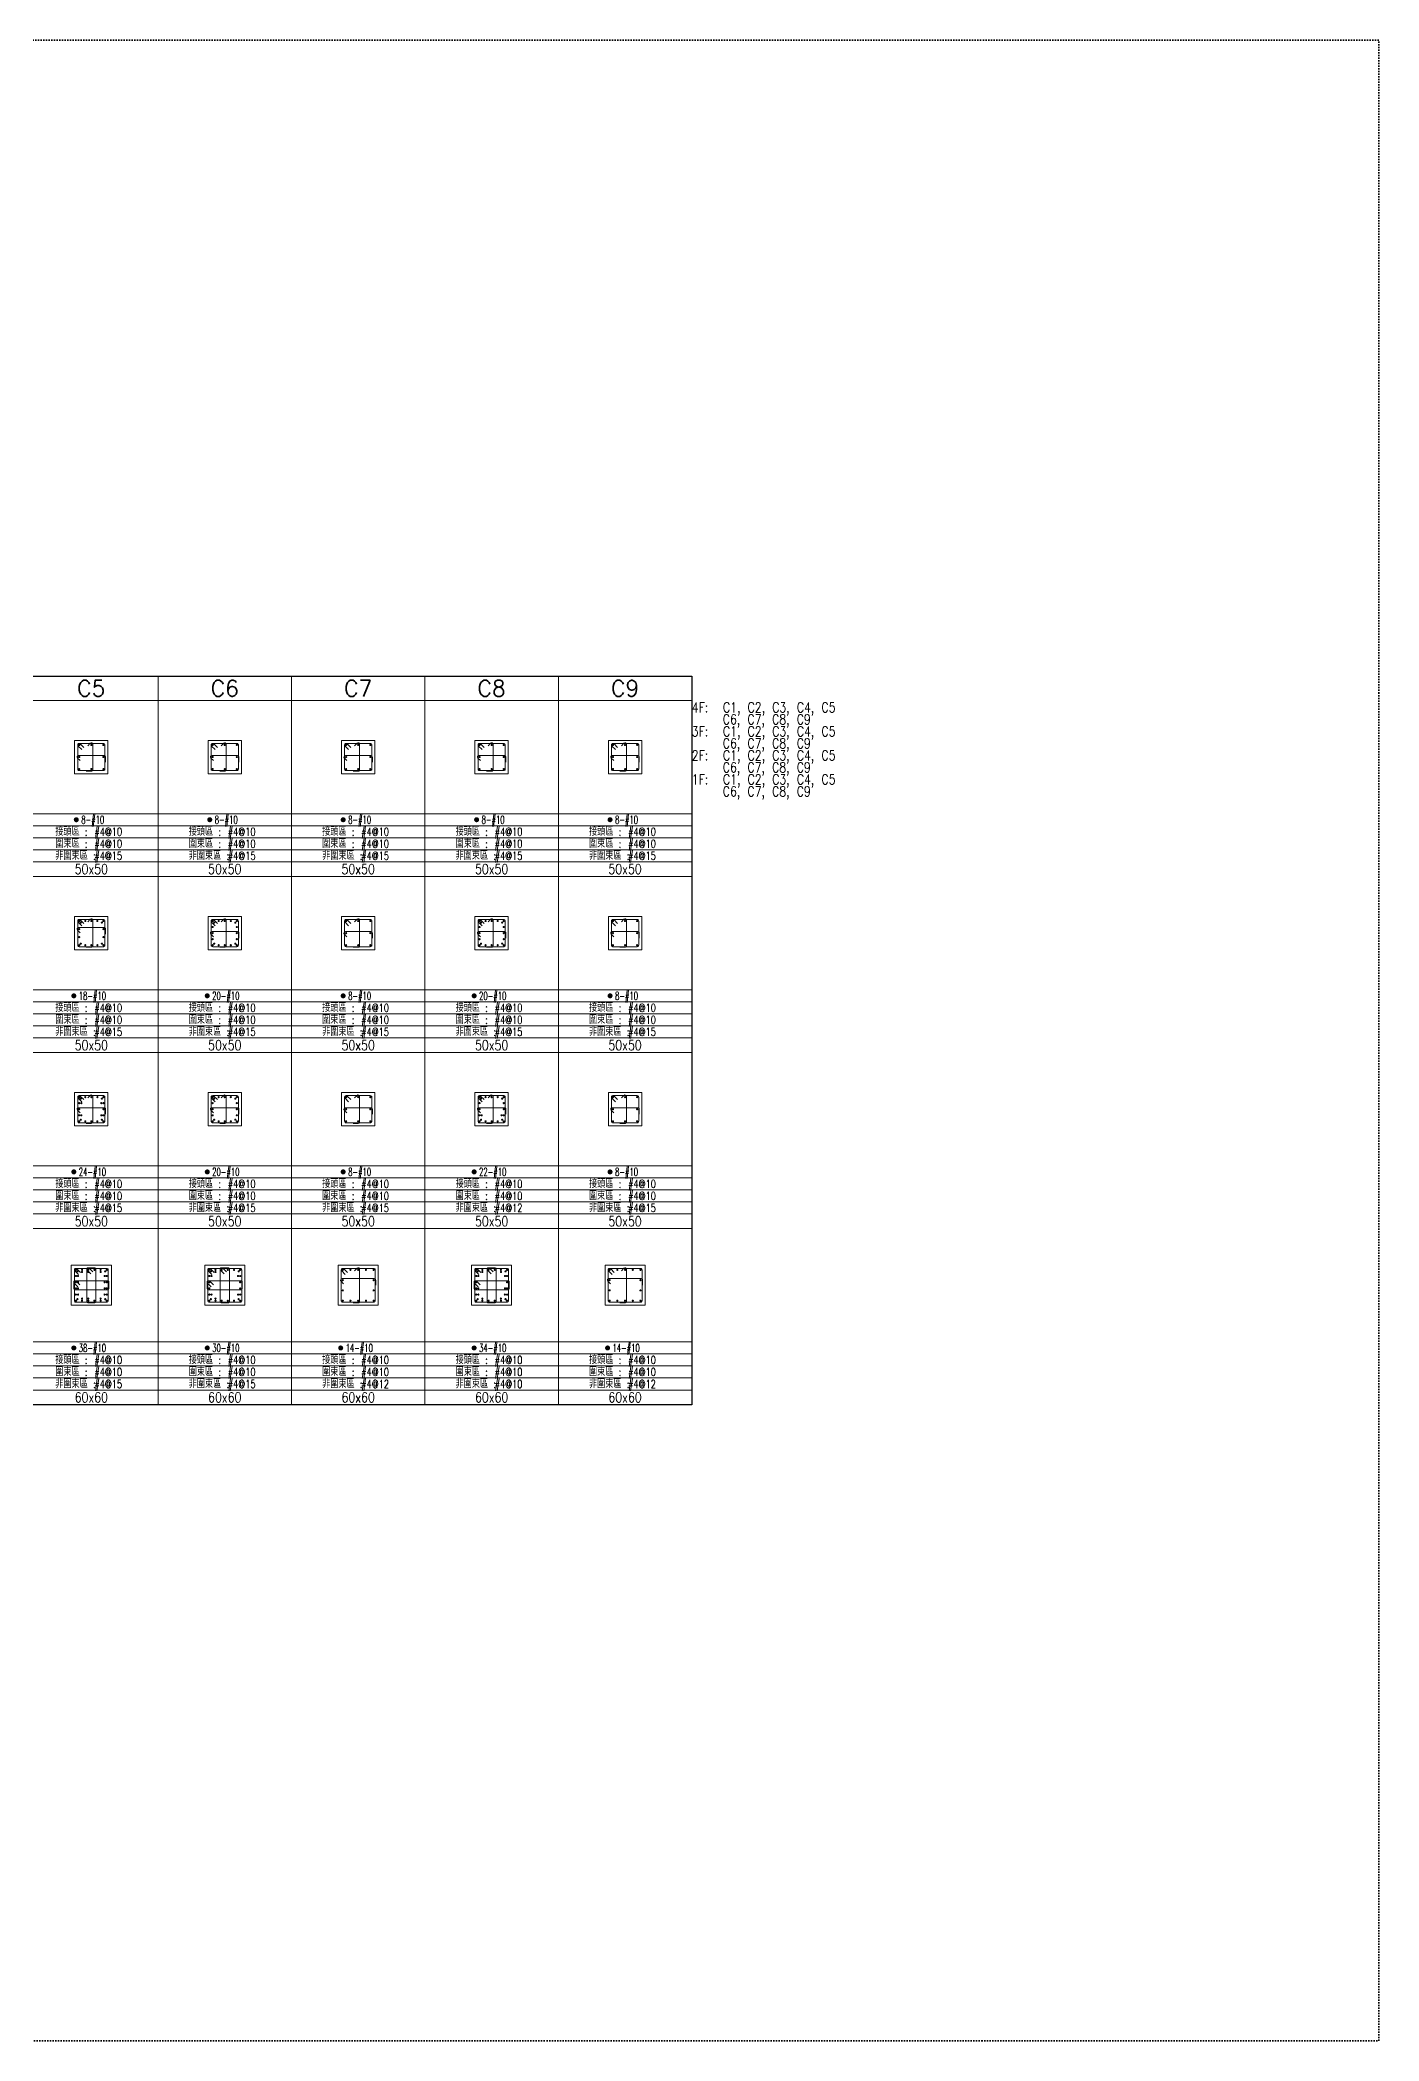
# Model space of a CAD drawing. Header units: millimetres. Extents: x 0 to 4000, y -3150 to -150.
# Drawn here: x 1993 to 4000, y -3150 to -150 of the extents above; entities that cross this region are included whole.
import ezdxf
from ezdxf.enums import TextEntityAlignment as Align

# ---------------------------------------------------------------- set-up
doc = ezdxf.new("R2010")
doc.units = ezdxf.units.MM
doc.linetypes.add('DOT', pattern=[4, 2, -2])
for name, color, linetype in [('column.section', 2, 'Continuous'), ('GirdBoundary', 132, 'Continuous'), ('GirdInner', 132, 'Continuous'), ('main.dot', 2, 'Continuous'), ('sheet.frame', 1, 'DOT'), ('摘要資訊', 30, 'Continuous'), ('文字-主筋根數', 132, 'Continuous'), ('文字-剪力筋', 132, 'Continuous'), ('文字-剪力筋-BC', 132, 'Continuous'), ('文字-剪力筋-圍束區', 132, 'Continuous'), ('文字-斷面尺寸', 132, 'Continuous'), ('文字-柱線名稱', 132, 'Continuous'), ('箍筋線', 2, 'Continuous')]:
    doc.layers.add(name, color=color, linetype=linetype)
doc.styles.add('txt', font='txt.shx', dxfattribs={"height": 0.2, "bigfont": 'chineset.shx'})

# ---------------------------------------------------------------- blocks, each defined once
blk = doc.blocks.new('Circle_Filled')
at = {"const_width": 0.5}
blk.add_lwpolyline([(-0.25, 0, 1), (0.25, 0, 1)], format="xyb", close=True, dxfattribs=at)

msp = doc.modelspace()

# ---------------------------------------------------------------- linework, layer by layer
at = {"layer": 'column.section', "lineweight": 5}
for points in [[(2045, -1250), (2095, -1250), (2095, -1200), (2045, -1200), (2045, -1250)], [(2245, -1250), (2295, -1250), (2295, -1200), (2245, -1200), (2245, -1250)], [(2445, -1250), (2495, -1250), (2495, -1200), (2445, -1200), (2445, -1250)], [(2645, -1250), (2695, -1250), (2695, -1200), (2645, -1200), (2645, -1250)], [(2845, -1250), (2895, -1250), (2895, -1200), (2845, -1200), (2845, -1250)], [(2045, -1514), (2095, -1514), (2095, -1464), (2045, -1464), (2045, -1514)], [(2245, -1514), (2295, -1514), (2295, -1464), (2245, -1464), (2245, -1514)], [(2445, -1514), (2495, -1514), (2495, -1464), (2445, -1464), (2445, -1514)], [(2645, -1514), (2695, -1514), (2695, -1464), (2645, -1464), (2645, -1514)], [(2845, -1514), (2895, -1514), (2895, -1464), (2845, -1464), (2845, -1514)], [(2045, -1778), (2095, -1778), (2095, -1728), (2045, -1728), (2045, -1778)], [(2245, -1778), (2295, -1778), (2295, -1728), (2245, -1728), (2245, -1778)], [(2445, -1778), (2495, -1778), (2495, -1728), (2445, -1728), (2445, -1778)], [(2645, -1778), (2695, -1778), (2695, -1728), (2645, -1728), (2645, -1778)], [(2845, -1778), (2895, -1778), (2895, -1728), (2845, -1728), (2845, -1778)], [(2040, -2047), (2100, -2047), (2100, -1987), (2040, -1987), (2040, -2047)], [(2240, -2047), (2300, -2047), (2300, -1987), (2240, -1987), (2240, -2047)], [(2440, -2047), (2500, -2047), (2500, -1987), (2440, -1987), (2440, -2047)], [(2640, -2047), (2700, -2047), (2700, -1987), (2640, -1987), (2640, -2047)], [(2840, -2047), (2900, -2047), (2900, -1987), (2840, -1987), (2840, -2047)]]:
    msp.add_lwpolyline(points, dxfattribs=at)
at = {"layer": 'GirdBoundary', "lineweight": 30}
msp.add_lwpolyline([(1030, -1104), (2970, -1104), (2970, -2196), (1030, -2196), (1030, -1104)], dxfattribs=at)
at = {"layer": 'GirdInner', "lineweight": 5}
for points in [[(2170, -1104), (2170, -2196)], [(2370, -1104), (2370, -2196)], [(2570, -1104), (2570, -2196)], [(2770, -1104), (2770, -2196)], [(1030, -1140), (2970, -1140)], [(1030, -1310), (2970, -1310)], [(1030, -1328), (2970, -1328)], [(1030, -1346), (2970, -1346)], [(1030, -1364), (2970, -1364)], [(1030, -1382), (2970, -1382)], [(1030, -1404), (2970, -1404)], [(1030, -1574), (2970, -1574)], [(1030, -1592), (2970, -1592)], [(1030, -1610), (2970, -1610)], [(1030, -1628), (2970, -1628)], [(1030, -1646), (2970, -1646)], [(1030, -1668), (2970, -1668)], [(1030, -1838), (2970, -1838)], [(1030, -1856), (2970, -1856)], [(1030, -1874), (2970, -1874)], [(1030, -1892), (2970, -1892)], [(1030, -1910), (2970, -1910)], [(1030, -1932), (2970, -1932)], [(1030, -2102), (2970, -2102)], [(1030, -2120), (2970, -2120)], [(1030, -2138), (2970, -2138)], [(1030, -2156), (2970, -2156)], [(1030, -2174), (2970, -2174)]]:
    msp.add_lwpolyline(points, dxfattribs=at)
at = {"layer": 'sheet.frame', "lineweight": 35}
msp.add_lwpolyline([(0, -3150), (4000, -3150), (4000, -150), (0, -150), (0, -3150)], dxfattribs=at)
at = {"layer": '箍筋線', "lineweight": 5}
for points in [[(2053.2, -1230.4), (2049.3, -1226.6, -0.668179), (2050.9, -1222.8), (2089.1, -1222.8, -0.414214), (2091.3, -1225), (2091.3, -1232.6)], [(2058.9, -1210.7), (2053.5, -1205.3, 0.668179), (2049.6, -1206.9), (2049.6, -1243.1, 0.414214), (2051.9, -1245.4), (2088.1, -1245.4, 0.414214), (2090.4, -1243.1), (2090.4, -1206.9, 0.414214), (2088.1, -1204.6), (2051.9, -1204.6, 0.668179), (2050.3, -1208.5), (2055.7, -1213.9)], [(2064.6, -1208.2), (2068.4, -1204.3, -0.668179), (2072.2, -1205.9), (2072.2, -1244.1, -0.414214), (2070, -1246.3), (2062.4, -1246.3)], [(2253.2, -1230.4), (2249.3, -1226.6, -0.668179), (2250.9, -1222.8), (2289.1, -1222.8, -0.414214), (2291.3, -1225), (2291.3, -1232.6)], [(2258.9, -1210.7), (2253.5, -1205.3, 0.668179), (2249.6, -1206.9), (2249.6, -1243.1, 0.414214), (2251.9, -1245.4), (2288.1, -1245.4, 0.414214), (2290.4, -1243.1), (2290.4, -1206.9, 0.414214), (2288.1, -1204.6), (2251.9, -1204.6, 0.668179), (2250.3, -1208.5), (2255.7, -1213.9)], [(2264.6, -1208.2), (2268.4, -1204.3, -0.668179), (2272.2, -1205.9), (2272.2, -1244.1, -0.414214), (2270, -1246.3), (2262.4, -1246.3)], [(2453.2, -1230.4), (2449.3, -1226.6, -0.668179), (2450.9, -1222.8), (2489.1, -1222.8, -0.414214), (2491.3, -1225), (2491.3, -1232.6)], [(2458.9, -1210.7), (2453.5, -1205.3, 0.668179), (2449.6, -1206.9), (2449.6, -1243.1, 0.414214), (2451.9, -1245.4), (2488.1, -1245.4, 0.414214), (2490.4, -1243.1), (2490.4, -1206.9, 0.414214), (2488.1, -1204.6), (2451.9, -1204.6, 0.668179), (2450.3, -1208.5), (2455.7, -1213.9)], [(2464.6, -1208.2), (2468.4, -1204.3, -0.668179), (2472.2, -1205.9), (2472.2, -1244.1, -0.414214), (2470, -1246.3), (2462.4, -1246.3)], [(2653.2, -1230.4), (2649.3, -1226.6, -0.668179), (2650.9, -1222.8), (2689.1, -1222.8, -0.414214), (2691.3, -1225), (2691.3, -1232.6)], [(2658.9, -1210.7), (2653.5, -1205.3, 0.668179), (2649.6, -1206.9), (2649.6, -1243.1, 0.414214), (2651.9, -1245.4), (2688.1, -1245.4, 0.414214), (2690.4, -1243.1), (2690.4, -1206.9, 0.414214), (2688.1, -1204.6), (2651.9, -1204.6, 0.668179), (2650.3, -1208.5), (2655.7, -1213.9)], [(2664.6, -1208.2), (2668.4, -1204.3, -0.668179), (2672.2, -1205.9), (2672.2, -1244.1, -0.414214), (2670, -1246.3), (2662.4, -1246.3)], [(2853.2, -1230.4), (2849.3, -1226.6, -0.668179), (2850.9, -1222.8), (2889.1, -1222.8, -0.414214), (2891.3, -1225), (2891.3, -1232.6)], [(2858.9, -1210.7), (2853.5, -1205.3, 0.668179), (2849.6, -1206.9), (2849.6, -1243.1, 0.414214), (2851.9, -1245.4), (2888.1, -1245.4, 0.414214), (2890.4, -1243.1), (2890.4, -1206.9, 0.414214), (2888.1, -1204.6), (2851.9, -1204.6, 0.668179), (2850.3, -1208.5), (2855.7, -1213.9)], [(2864.6, -1208.2), (2868.4, -1204.3, -0.668179), (2872.2, -1205.9), (2872.2, -1244.1, -0.414214), (2870, -1246.3), (2862.4, -1246.3)], [(2058.9, -1474.7), (2053.5, -1469.3, 0.668179), (2049.6, -1470.9), (2049.6, -1507.1, 0.414214), (2051.9, -1509.4), (2088.1, -1509.4, 0.414214), (2090.4, -1507.1), (2090.4, -1470.9, 0.414214), (2088.1, -1468.6), (2051.9, -1468.6, 0.668179), (2050.3, -1472.5), (2055.7, -1477.9)], [(2064.6, -1472.2), (2068.4, -1468.3, -0.668179), (2072.2, -1469.9), (2072.2, -1508.1, -0.414214), (2070, -1510.3), (2062.4, -1510.3)], [(2258.9, -1474.7), (2253.5, -1469.3, 0.668179), (2249.6, -1470.9), (2249.6, -1507.1, 0.414214), (2251.9, -1509.4), (2288.1, -1509.4, 0.414214), (2290.4, -1507.1), (2290.4, -1470.9, 0.414214), (2288.1, -1468.6), (2251.9, -1468.6, 0.668179), (2250.3, -1472.5), (2255.7, -1477.9)], [(2264.6, -1472.2), (2268.4, -1468.3, -0.668179), (2272.2, -1469.9), (2272.2, -1508.1, -0.414214), (2270, -1510.3), (2262.4, -1510.3)], [(2458.9, -1474.7), (2453.5, -1469.3, 0.668179), (2449.6, -1470.9), (2449.6, -1507.1, 0.414214), (2451.9, -1509.4), (2488.1, -1509.4, 0.414214), (2490.4, -1507.1), (2490.4, -1470.9, 0.414214), (2488.1, -1468.6), (2451.9, -1468.6, 0.668179), (2450.3, -1472.5), (2455.7, -1477.9)], [(2464.6, -1472.2), (2468.4, -1468.3, -0.668179), (2472.2, -1469.9), (2472.2, -1508.1, -0.414214), (2470, -1510.3), (2462.4, -1510.3)], [(2658.9, -1474.7), (2653.5, -1469.3, 0.668179), (2649.6, -1470.9), (2649.6, -1507.1, 0.414214), (2651.9, -1509.4), (2688.1, -1509.4, 0.414214), (2690.4, -1507.1), (2690.4, -1470.9, 0.414214), (2688.1, -1468.6), (2651.9, -1468.6, 0.668179), (2650.3, -1472.5), (2655.7, -1477.9)], [(2664.6, -1472.2), (2668.4, -1468.3, -0.668179), (2672.2, -1469.9), (2672.2, -1508.1, -0.414214), (2670, -1510.3), (2662.4, -1510.3)], [(2858.9, -1474.7), (2853.5, -1469.3, 0.668179), (2849.6, -1470.9), (2849.6, -1507.1, 0.414214), (2851.9, -1509.4), (2888.1, -1509.4, 0.414214), (2890.4, -1507.1), (2890.4, -1470.9, 0.414214), (2888.1, -1468.6), (2851.9, -1468.6, 0.668179), (2850.3, -1472.5), (2855.7, -1477.9)], [(2864.6, -1472.2), (2868.4, -1468.3, -0.668179), (2872.2, -1469.9), (2872.2, -1508.1, -0.414214), (2870, -1510.3), (2862.4, -1510.3)], [(2053.2, -1488.4), (2049.3, -1484.5, -0.668179), (2050.9, -1480.7), (2089.1, -1480.7, -0.414214), (2091.3, -1483), (2091.3, -1490.6)], [(2253.2, -1494.4), (2249.3, -1490.6, -0.668179), (2250.9, -1486.8), (2289.1, -1486.8, -0.414214), (2291.3, -1489), (2291.3, -1496.6)], [(2453.2, -1494.4), (2449.3, -1490.6, -0.668179), (2450.9, -1486.8), (2489.1, -1486.8, -0.414214), (2491.3, -1489), (2491.3, -1496.6)], [(2653.2, -1494.4), (2649.3, -1490.6, -0.668179), (2650.9, -1486.8), (2689.1, -1486.8, -0.414214), (2691.3, -1489), (2691.3, -1496.6)], [(2853.2, -1494.4), (2849.3, -1490.6, -0.668179), (2850.9, -1486.8), (2889.1, -1486.8, -0.414214), (2891.3, -1489), (2891.3, -1496.6)], [(2058.9, -1738.7), (2053.5, -1733.3, 0.668179), (2049.6, -1734.9), (2049.6, -1771.1, 0.414214), (2051.9, -1773.4), (2088.1, -1773.4, 0.414214), (2090.4, -1771.1), (2090.4, -1734.9, 0.414214), (2088.1, -1732.6), (2051.9, -1732.6, 0.668179), (2050.3, -1736.5), (2055.7, -1741.9)], [(2064.6, -1736.2), (2068.4, -1732.3, -0.668179), (2072.2, -1733.9), (2072.2, -1772.1, -0.414214), (2070, -1774.3), (2062.4, -1774.3)], [(2258.9, -1738.7), (2253.5, -1733.3, 0.668179), (2249.6, -1734.9), (2249.6, -1771.1, 0.414214), (2251.9, -1773.4), (2288.1, -1773.4, 0.414214), (2290.4, -1771.1), (2290.4, -1734.9, 0.414214), (2288.1, -1732.6), (2251.9, -1732.6, 0.668179), (2250.3, -1736.5), (2255.7, -1741.9)], [(2264.6, -1736.2), (2268.4, -1732.3, -0.668179), (2272.2, -1733.9), (2272.2, -1772.1, -0.414214), (2270, -1774.3), (2262.4, -1774.3)], [(2458.9, -1738.7), (2453.5, -1733.3, 0.668179), (2449.6, -1734.9), (2449.6, -1771.1, 0.414214), (2451.9, -1773.4), (2488.1, -1773.4, 0.414214), (2490.4, -1771.1), (2490.4, -1734.9, 0.414214), (2488.1, -1732.6), (2451.9, -1732.6, 0.668179), (2450.3, -1736.5), (2455.7, -1741.9)], [(2464.6, -1736.2), (2468.4, -1732.3, -0.668179), (2472.2, -1733.9), (2472.2, -1772.1, -0.414214), (2470, -1774.3), (2462.4, -1774.3)], [(2658.9, -1738.7), (2653.5, -1733.3, 0.668179), (2649.6, -1734.9), (2649.6, -1771.1, 0.414214), (2651.9, -1773.4), (2688.1, -1773.4, 0.414214), (2690.4, -1771.1), (2690.4, -1734.9, 0.414214), (2688.1, -1732.6), (2651.9, -1732.6, 0.668179), (2650.3, -1736.5), (2655.7, -1741.9)], [(2664.6, -1736.2), (2668.4, -1732.3, -0.668179), (2672.2, -1733.9), (2672.2, -1772.1, -0.414214), (2670, -1774.3), (2662.4, -1774.3)], [(2858.9, -1738.7), (2853.5, -1733.3, 0.668179), (2849.6, -1734.9), (2849.6, -1771.1, 0.414214), (2851.9, -1773.4), (2888.1, -1773.4, 0.414214), (2890.4, -1771.1), (2890.4, -1734.9, 0.414214), (2888.1, -1732.6), (2851.9, -1732.6, 0.668179), (2850.3, -1736.5), (2855.7, -1741.9)], [(2864.6, -1736.2), (2868.4, -1732.3, -0.668179), (2872.2, -1733.9), (2872.2, -1772.1, -0.414214), (2870, -1774.3), (2862.4, -1774.3)], [(2053.2, -1758.4), (2049.3, -1754.6, -0.668179), (2050.9, -1750.8), (2089.1, -1750.8, -0.414214), (2091.3, -1753), (2091.3, -1760.6)], [(2253.2, -1758.4), (2249.3, -1754.6, -0.668179), (2250.9, -1750.8), (2289.1, -1750.8, -0.414214), (2291.3, -1753), (2291.3, -1760.6)], [(2453.2, -1758.4), (2449.3, -1754.6, -0.668179), (2450.9, -1750.8), (2489.1, -1750.8, -0.414214), (2491.3, -1753), (2491.3, -1760.6)], [(2653.2, -1758.4), (2649.3, -1754.6, -0.668179), (2650.9, -1750.8), (2689.1, -1750.8, -0.414214), (2691.3, -1753), (2691.3, -1760.6)], [(2853.2, -1758.4), (2849.3, -1754.6, -0.668179), (2850.9, -1750.8), (2889.1, -1750.8, -0.414214), (2891.3, -1753), (2891.3, -1760.6)], [(2053.9, -1997.7), (2048.5, -1992.3, 0.668179), (2044.6, -1993.9), (2044.6, -2040.1, 0.414214), (2046.9, -2042.4), (2093.1, -2042.4, 0.414214), (2095.4, -2040.1), (2095.4, -1993.9, 0.414214), (2093.1, -1991.6), (2046.9, -1991.6, 0.668179), (2045.3, -1995.5), (2050.7, -2000.9)], [(2072.4, -1996.7), (2067, -1991.3, 0.668179), (2063.1, -1992.9), (2063.1, -2041.1, 0.414214), (2065.4, -2043.3), (2074.6, -2043.3, 0.414214), (2076.9, -2041.1), (2076.9, -1992.9, 0.414214), (2074.6, -1990.7), (2065.4, -1990.7, 0.668179), (2063.8, -1994.5), (2069.2, -1999.9)], [(2253.9, -1997.7), (2248.5, -1992.3, 0.668179), (2244.6, -1993.9), (2244.6, -2040.1, 0.414214), (2246.9, -2042.4), (2293.1, -2042.4, 0.414214), (2295.4, -2040.1), (2295.4, -1993.9, 0.414214), (2293.1, -1991.6), (2246.9, -1991.6, 0.668179), (2245.3, -1995.5), (2250.7, -2000.9)], [(2272.4, -1996.7), (2267, -1991.3, 0.668179), (2263.1, -1992.9), (2263.1, -2041.1, 0.414214), (2265.4, -2043.3), (2274.6, -2043.3, 0.414214), (2276.9, -2041.1), (2276.9, -1992.9, 0.414214), (2274.6, -1990.7), (2265.4, -1990.7, 0.668179), (2263.8, -1994.5), (2269.2, -1999.9)], [(2448.2, -2014.7), (2444.3, -2010.9, -0.668179), (2445.9, -2007), (2494.1, -2007, -0.414214), (2496.3, -2009.3), (2496.3, -2016.9)], [(2453.9, -1997.7), (2448.5, -1992.3, 0.668179), (2444.6, -1993.9), (2444.6, -2040.1, 0.414214), (2446.9, -2042.4), (2493.1, -2042.4, 0.414214), (2495.4, -2040.1), (2495.4, -1993.9, 0.414214), (2493.1, -1991.6), (2446.9, -1991.6, 0.668179), (2445.3, -1995.5), (2450.7, -2000.9)], [(2464.6, -1995.2), (2468.4, -1991.3, -0.668179), (2472.2, -1992.9), (2472.2, -2041.1, -0.414214), (2470, -2043.3), (2462.4, -2043.3)], [(2653.9, -1997.7), (2648.5, -1992.3, 0.668179), (2644.6, -1993.9), (2644.6, -2040.1, 0.414214), (2646.9, -2042.4), (2693.1, -2042.4, 0.414214), (2695.4, -2040.1), (2695.4, -1993.9, 0.414214), (2693.1, -1991.6), (2646.9, -1991.6, 0.668179), (2645.3, -1995.5), (2650.7, -2000.9)], [(2672.4, -1996.7), (2667, -1991.3, 0.668179), (2663.1, -1992.9), (2663.1, -2041.1, 0.414214), (2665.4, -2043.3), (2674.6, -2043.3, 0.414214), (2676.9, -2041.1), (2676.9, -1992.9, 0.414214), (2674.6, -1990.7), (2665.4, -1990.7, 0.668179), (2663.8, -1994.5), (2669.2, -1999.9)], [(2848.2, -2014.7), (2844.3, -2010.9, -0.668179), (2845.9, -2007), (2894.1, -2007, -0.414214), (2896.3, -2009.3), (2896.3, -2016.9)], [(2853.9, -1997.7), (2848.5, -1992.3, 0.668179), (2844.6, -1993.9), (2844.6, -2040.1, 0.414214), (2846.9, -2042.4), (2893.1, -2042.4, 0.414214), (2895.4, -2040.1), (2895.4, -1993.9, 0.414214), (2893.1, -1991.6), (2846.9, -1991.6, 0.668179), (2845.3, -1995.5), (2850.7, -2000.9)], [(2864.6, -1995.2), (2868.4, -1991.3, -0.668179), (2872.2, -1992.9), (2872.2, -2041.1, -0.414214), (2870, -2043.3), (2862.4, -2043.3)], [(2052.9, -2016.2), (2047.5, -2010.8, 0.668179), (2043.7, -2012.4), (2043.7, -2021.6, 0.414214), (2045.9, -2023.9), (2094.1, -2023.9, 0.414214), (2096.3, -2021.6), (2096.3, -2012.4, 0.414214), (2094.1, -2010.1), (2045.9, -2010.1, 0.668179), (2044.3, -2014), (2049.7, -2019.4)], [(2252.9, -2016.2), (2247.5, -2010.8, 0.668179), (2243.7, -2012.4), (2243.7, -2021.6, 0.414214), (2245.9, -2023.9), (2294.1, -2023.9, 0.414214), (2296.3, -2021.6), (2296.3, -2012.4, 0.414214), (2294.1, -2010.1), (2245.9, -2010.1, 0.668179), (2244.3, -2014), (2249.7, -2019.4)], [(2652.9, -2016.2), (2647.5, -2010.8, 0.668179), (2643.7, -2012.4), (2643.7, -2021.6, 0.414214), (2645.9, -2023.9), (2694.1, -2023.9, 0.414214), (2696.3, -2021.6), (2696.3, -2012.4, 0.414214), (2694.1, -2010.1), (2645.9, -2010.1, 0.668179), (2644.3, -2014), (2649.7, -2019.4)]]:
    msp.add_lwpolyline(points, format="xyb", dxfattribs=at)

# ---------------------------------------------------------------- block references
at = {"layer": 'main.dot', "lineweight": 5}
for p, xscale, yscale in [((2051.9, -1206.9), 3.220000028610229, 3.220000028610229), ((2051.9, -1225), 3.220000028610229, 3.220000028610229), ((2070, -1206.9), 3.220000028610229, 3.220000028610229), ((2088.1, -1206.9), 3.220000028610229, 3.220000028610229), ((2088.1, -1225), 3.220000028610229, 3.220000028610229), ((2251.9, -1206.9), 3.220000028610229, 3.220000028610229), ((2251.9, -1225), 3.220000028610229, 3.220000028610229), ((2270, -1206.9), 3.220000028610229, 3.220000028610229), ((2288.1, -1206.9), 3.220000028610229, 3.220000028610229), ((2288.1, -1225), 3.220000028610229, 3.220000028610229), ((2451.9, -1206.9), 3.220000028610229, 3.220000028610229), ((2451.9, -1225), 3.220000028610229, 3.220000028610229), ((2470, -1206.9), 3.220000028610229, 3.220000028610229), ((2488.1, -1206.9), 3.220000028610229, 3.220000028610229), ((2488.1, -1225), 3.220000028610229, 3.220000028610229), ((2651.9, -1206.9), 3.220000028610229, 3.220000028610229), ((2651.9, -1225), 3.220000028610229, 3.220000028610229), ((2670, -1206.9), 3.220000028610229, 3.220000028610229), ((2688.1, -1206.9), 3.220000028610229, 3.220000028610229), ((2688.1, -1225), 3.220000028610229, 3.220000028610229), ((2851.9, -1206.9), 3.220000028610229, 3.220000028610229), ((2851.9, -1225), 3.220000028610229, 3.220000028610229), ((2870, -1206.9), 3.220000028610229, 3.220000028610229), ((2888.1, -1206.9), 3.220000028610229, 3.220000028610229), ((2888.1, -1225), 3.220000028610229, 3.220000028610229), ((2051.9, -1243.1), 3.220000028610229, 3.220000028610229), ((2070, -1243.1), 3.220000028610229, 3.220000028610229), ((2088.1, -1243.1), 3.220000028610229, 3.220000028610229), ((2251.9, -1243.1), 3.220000028610229, 3.220000028610229), ((2270, -1243.1), 3.220000028610229, 3.220000028610229), ((2288.1, -1243.1), 3.220000028610229, 3.220000028610229), ((2451.9, -1243.1), 3.220000028610229, 3.220000028610229), ((2470, -1243.1), 3.220000028610229, 3.220000028610229), ((2488.1, -1243.1), 3.220000028610229, 3.220000028610229), ((2651.9, -1243.1), 3.220000028610229, 3.220000028610229), ((2670, -1243.1), 3.220000028610229, 3.220000028610229), ((2688.1, -1243.1), 3.220000028610229, 3.220000028610229), ((2851.9, -1243.1), 3.220000028610229, 3.220000028610229), ((2870, -1243.1), 3.220000028610229, 3.220000028610229), ((2888.1, -1243.1), 3.220000028610229, 3.220000028610229), ((2047.5, -1319), 7.5, 7.5), ((2247.5, -1319), 7.5, 7.5), ((2447.5, -1319), 7.5, 7.5), ((2647.5, -1319), 7.5, 7.5), ((2847.5, -1319), 7.5, 7.5), ((2051.9, -1470.9), 3.220000028610229, 3.220000028610229), ((2060.9, -1470.9), 3.220000028610229, 3.220000028610229), ((2070, -1470.9), 3.220000028610229, 3.220000028610229), ((2079.1, -1470.9), 3.220000028610229, 3.220000028610229), ((2088.1, -1470.9), 3.220000028610229, 3.220000028610229), ((2251.9, -1470.9), 3.220000028610229, 3.220000028610229), ((2260.9, -1470.9), 3.220000028610229, 3.220000028610229), ((2270, -1470.9), 3.220000028610229, 3.220000028610229), ((2279.1, -1470.9), 3.220000028610229, 3.220000028610229), ((2288.1, -1470.9), 3.220000028610229, 3.220000028610229), ((2451.9, -1470.9), 3.220000028610229, 3.220000028610229), ((2470, -1470.9), 3.220000028610229, 3.220000028610229), ((2488.1, -1470.9), 3.220000028610229, 3.220000028610229), ((2651.9, -1470.9), 3.220000028610229, 3.220000028610229), ((2660.9, -1470.9), 3.220000028610229, 3.220000028610229), ((2670, -1470.9), 3.220000028610229, 3.220000028610229), ((2679.1, -1470.9), 3.220000028610229, 3.220000028610229), ((2688.1, -1470.9), 3.220000028610229, 3.220000028610229), ((2851.9, -1470.9), 3.220000028610229, 3.220000028610229), ((2870, -1470.9), 3.220000028610229, 3.220000028610229), ((2888.1, -1470.9), 3.220000028610229, 3.220000028610229), ((2051.9, -1483), 3.220000028610229, 3.220000028610229), ((2051.9, -1495), 3.220000028610229, 3.220000028610229), ((2054.2, -1473.2), 3.220000028610229, 3.220000028610229), ((2085.8, -1473.2), 3.220000028610229, 3.220000028610229), ((2088.1, -1483), 3.220000028610229, 3.220000028610229), ((2088.1, -1495), 3.220000028610229, 3.220000028610229), ((2251.9, -1479.9), 3.220000028610229, 3.220000028610229), ((2251.9, -1489), 3.220000028610229, 3.220000028610229), ((2251.9, -1498.1), 3.220000028610229, 3.220000028610229), ((2254.2, -1473.2), 3.220000028610229, 3.220000028610229), ((2285.8, -1473.2), 3.220000028610229, 3.220000028610229), ((2288.1, -1479.9), 3.220000028610229, 3.220000028610229), ((2288.1, -1489), 3.220000028610229, 3.220000028610229), ((2288.1, -1498.1), 3.220000028610229, 3.220000028610229), ((2451.9, -1489), 3.220000028610229, 3.220000028610229), ((2488.1, -1489), 3.220000028610229, 3.220000028610229), ((2651.9, -1479.9), 3.220000028610229, 3.220000028610229), ((2651.9, -1489), 3.220000028610229, 3.220000028610229), ((2651.9, -1498.1), 3.220000028610229, 3.220000028610229), ((2654.2, -1473.2), 3.220000028610229, 3.220000028610229), ((2685.8, -1473.2), 3.220000028610229, 3.220000028610229), ((2688.1, -1479.9), 3.220000028610229, 3.220000028610229), ((2688.1, -1489), 3.220000028610229, 3.220000028610229), ((2688.1, -1498.1), 3.220000028610229, 3.220000028610229), ((2851.9, -1489), 3.220000028610229, 3.220000028610229), ((2888.1, -1489), 3.220000028610229, 3.220000028610229), ((2051.9, -1507.1), 3.220000028610229, 3.220000028610229), ((2054.2, -1504.8), 3.220000028610229, 3.220000028610229), ((2060.9, -1507.1), 3.220000028610229, 3.220000028610229), ((2070, -1507.1), 3.220000028610229, 3.220000028610229), ((2079.1, -1507.1), 3.220000028610229, 3.220000028610229), ((2085.8, -1504.8), 3.220000028610229, 3.220000028610229), ((2088.1, -1507.1), 3.220000028610229, 3.220000028610229), ((2251.9, -1507.1), 3.220000028610229, 3.220000028610229), ((2254.2, -1504.8), 3.220000028610229, 3.220000028610229), ((2260.9, -1507.1), 3.220000028610229, 3.220000028610229), ((2270, -1507.1), 3.220000028610229, 3.220000028610229), ((2279.1, -1507.1), 3.220000028610229, 3.220000028610229), ((2285.8, -1504.8), 3.220000028610229, 3.220000028610229), ((2288.1, -1507.1), 3.220000028610229, 3.220000028610229), ((2451.9, -1507.1), 3.220000028610229, 3.220000028610229), ((2470, -1507.1), 3.220000028610229, 3.220000028610229), ((2488.1, -1507.1), 3.220000028610229, 3.220000028610229), ((2651.9, -1507.1), 3.220000028610229, 3.220000028610229), ((2654.2, -1504.8), 3.220000028610229, 3.220000028610229), ((2660.9, -1507.1), 3.220000028610229, 3.220000028610229), ((2670, -1507.1), 3.220000028610229, 3.220000028610229), ((2679.1, -1507.1), 3.220000028610229, 3.220000028610229), ((2685.8, -1504.8), 3.220000028610229, 3.220000028610229), ((2688.1, -1507.1), 3.220000028610229, 3.220000028610229), ((2851.9, -1507.1), 3.220000028610229, 3.220000028610229), ((2870, -1507.1), 3.220000028610229, 3.220000028610229), ((2888.1, -1507.1), 3.220000028610229, 3.220000028610229), ((2043.8, -1583), 7.5, 7.5), ((2243.8, -1583), 7.5, 7.5), ((2447.5, -1583), 7.5, 7.5), ((2643.8, -1583), 7.5, 7.5), ((2847.5, -1583), 7.5, 7.5), ((2051.9, -1734.9), 3.220000028610229, 3.220000028610229), ((2054.2, -1737.2), 3.220000028610229, 3.220000028610229), ((2060.9, -1734.9), 3.220000028610229, 3.220000028610229), ((2070, -1734.9), 3.220000028610229, 3.220000028610229), ((2079.1, -1734.9), 3.220000028610229, 3.220000028610229), ((2085.8, -1737.2), 3.220000028610229, 3.220000028610229), ((2088.1, -1734.9), 3.220000028610229, 3.220000028610229), ((2251.9, -1734.9), 3.220000028610229, 3.220000028610229), ((2254.2, -1737.2), 3.220000028610229, 3.220000028610229), ((2260.9, -1734.9), 3.220000028610229, 3.220000028610229), ((2270, -1734.9), 3.220000028610229, 3.220000028610229), ((2279.1, -1734.9), 3.220000028610229, 3.220000028610229), ((2285.8, -1737.2), 3.220000028610229, 3.220000028610229), ((2288.1, -1734.9), 3.220000028610229, 3.220000028610229), ((2451.9, -1734.9), 3.220000028610229, 3.220000028610229), ((2470, -1734.9), 3.220000028610229, 3.220000028610229), ((2488.1, -1734.9), 3.220000028610229, 3.220000028610229), ((2651.9, -1734.9), 3.220000028610229, 3.220000028610229), ((2654.2, -1737.2), 3.220000028610229, 3.220000028610229), ((2660.9, -1734.9), 3.220000028610229, 3.220000028610229), ((2670, -1734.9), 3.220000028610229, 3.220000028610229), ((2679.1, -1734.9), 3.220000028610229, 3.220000028610229), ((2685.8, -1737.2), 3.220000028610229, 3.220000028610229), ((2688.1, -1734.9), 3.220000028610229, 3.220000028610229), ((2851.9, -1734.9), 3.220000028610229, 3.220000028610229), ((2870, -1734.9), 3.220000028610229, 3.220000028610229), ((2888.1, -1734.9), 3.220000028610229, 3.220000028610229), ((2051.9, -1743.9), 3.220000028610229, 3.220000028610229), ((2051.9, -1753), 3.220000028610229, 3.220000028610229), ((2051.9, -1762.1), 3.220000028610229, 3.220000028610229), ((2051.9, -1771.1), 3.220000028610229, 3.220000028610229), ((2054.2, -1768.8), 3.220000028610229, 3.220000028610229), ((2055.1, -1743.9), 3.220000028610229, 3.220000028610229), ((2055.1, -1762.1), 3.220000028610229, 3.220000028610229), ((2060.9, -1771.1), 3.220000028610229, 3.220000028610229), ((2070, -1771.1), 3.220000028610229, 3.220000028610229), ((2079.1, -1771.1), 3.220000028610229, 3.220000028610229), ((2084.9, -1743.9), 3.220000028610229, 3.220000028610229), ((2084.9, -1762.1), 3.220000028610229, 3.220000028610229), ((2085.8, -1768.8), 3.220000028610229, 3.220000028610229), ((2088.1, -1743.9), 3.220000028610229, 3.220000028610229), ((2088.1, -1753), 3.220000028610229, 3.220000028610229), ((2088.1, -1762.1), 3.220000028610229, 3.220000028610229), ((2088.1, -1771.1), 3.220000028610229, 3.220000028610229), ((2251.9, -1743.9), 3.220000028610229, 3.220000028610229), ((2251.9, -1753), 3.220000028610229, 3.220000028610229), ((2251.9, -1762.1), 3.220000028610229, 3.220000028610229), ((2251.9, -1771.1), 3.220000028610229, 3.220000028610229), ((2254.2, -1768.8), 3.220000028610229, 3.220000028610229), ((2260.9, -1771.1), 3.220000028610229, 3.220000028610229), ((2270, -1771.1), 3.220000028610229, 3.220000028610229), ((2279.1, -1771.1), 3.220000028610229, 3.220000028610229), ((2285.8, -1768.8), 3.220000028610229, 3.220000028610229), ((2288.1, -1743.9), 3.220000028610229, 3.220000028610229), ((2288.1, -1753), 3.220000028610229, 3.220000028610229), ((2288.1, -1762.1), 3.220000028610229, 3.220000028610229), ((2288.1, -1771.1), 3.220000028610229, 3.220000028610229), ((2451.9, -1753), 3.220000028610229, 3.220000028610229), ((2451.9, -1771.1), 3.220000028610229, 3.220000028610229), ((2470, -1771.1), 3.220000028610229, 3.220000028610229), ((2488.1, -1753), 3.220000028610229, 3.220000028610229), ((2488.1, -1771.1), 3.220000028610229, 3.220000028610229), ((2651.9, -1743.9), 3.220000028610229, 3.220000028610229), ((2651.9, -1753), 3.220000028610229, 3.220000028610229), ((2651.9, -1762.1), 3.220000028610229, 3.220000028610229), ((2651.9, -1771.1), 3.220000028610229, 3.220000028610229), ((2654.2, -1768.8), 3.220000028610229, 3.220000028610229), ((2655.1, -1762.1), 3.220000028610229, 3.220000028610229), ((2660.9, -1771.1), 3.220000028610229, 3.220000028610229), ((2670, -1771.1), 3.220000028610229, 3.220000028610229), ((2679.1, -1771.1), 3.220000028610229, 3.220000028610229), ((2684.9, -1762.1), 3.220000028610229, 3.220000028610229), ((2685.8, -1768.8), 3.220000028610229, 3.220000028610229), ((2688.1, -1743.9), 3.220000028610229, 3.220000028610229), ((2688.1, -1753), 3.220000028610229, 3.220000028610229), ((2688.1, -1762.1), 3.220000028610229, 3.220000028610229), ((2688.1, -1771.1), 3.220000028610229, 3.220000028610229), ((2851.9, -1753), 3.220000028610229, 3.220000028610229), ((2851.9, -1771.1), 3.220000028610229, 3.220000028610229), ((2870, -1771.1), 3.220000028610229, 3.220000028610229), ((2888.1, -1753), 3.220000028610229, 3.220000028610229), ((2888.1, -1771.1), 3.220000028610229, 3.220000028610229), ((2043.8, -1847), 7.5, 7.5), ((2243.8, -1847), 7.5, 7.5), ((2447.5, -1847), 7.5, 7.5), ((2643.8, -1847), 7.5, 7.5), ((2847.5, -1847), 7.5, 7.5), ((2046.9, -1993.9), 3.220000028610229, 3.220000028610229), ((2046.9, -2003.1), 3.220000028610229, 3.220000028610229), ((2049.2, -1996.2), 3.220000028610229, 3.220000028610229), ((2050.1, -2003.1), 3.220000028610229, 3.220000028610229), ((2056.1, -1993.9), 3.220000028610229, 3.220000028610229), ((2056.1, -1997.1), 3.220000028610229, 3.220000028610229), ((2065.4, -1993.9), 3.220000028610229, 3.220000028610229), ((2065.4, -1997.1), 3.220000028610229, 3.220000028610229), ((2074.6, -1993.9), 3.220000028610229, 3.220000028610229), ((2083.9, -1993.9), 3.220000028610229, 3.220000028610229), ((2083.9, -1997.1), 3.220000028610229, 3.220000028610229), ((2089.9, -2003.1), 3.220000028610229, 3.220000028610229), ((2090.8, -1996.2), 3.220000028610229, 3.220000028610229), ((2093.1, -1993.9), 3.220000028610229, 3.220000028610229), ((2093.1, -2003.1), 3.220000028610229, 3.220000028610229), ((2246.9, -1993.9), 3.220000028610229, 3.220000028610229), ((2246.9, -2003.1), 3.220000028610229, 3.220000028610229), ((2249.2, -1996.2), 3.220000028610229, 3.220000028610229), ((2250.1, -2003.1), 3.220000028610229, 3.220000028610229), ((2256.1, -1993.9), 3.220000028610229, 3.220000028610229), ((2256.1, -1997.1), 3.220000028610229, 3.220000028610229), ((2265.4, -1993.9), 3.220000028610229, 3.220000028610229), ((2274.6, -1993.9), 3.220000028610229, 3.220000028610229), ((2283.9, -1993.9), 3.220000028610229, 3.220000028610229), ((2289.9, -2003.1), 3.220000028610229, 3.220000028610229), ((2290.8, -1996.2), 3.220000028610229, 3.220000028610229), ((2293.1, -1993.9), 3.220000028610229, 3.220000028610229), ((2293.1, -2003.1), 3.220000028610229, 3.220000028610229), ((2446.9, -1993.9), 3.220000028610229, 3.220000028610229), ((2446.9, -2009.3), 3.220000028610229, 3.220000028610229), ((2458.4, -1993.9), 3.220000028610229, 3.220000028610229), ((2470, -1993.9), 3.220000028610229, 3.220000028610229), ((2481.6, -1993.9), 3.220000028610229, 3.220000028610229), ((2493.1, -1993.9), 3.220000028610229, 3.220000028610229), ((2493.1, -2009.3), 3.220000028610229, 3.220000028610229), ((2646.9, -1993.9), 3.220000028610229, 3.220000028610229), ((2646.9, -2003.1), 3.220000028610229, 3.220000028610229), ((2649.2, -1996.2), 3.220000028610229, 3.220000028610229), ((2650.1, -2003.1), 3.220000028610229, 3.220000028610229), ((2656.1, -1993.9), 3.220000028610229, 3.220000028610229), ((2656.1, -1997.1), 3.220000028610229, 3.220000028610229), ((2665.4, -1993.9), 3.220000028610229, 3.220000028610229), ((2674.6, -1993.9), 3.220000028610229, 3.220000028610229), ((2683.9, -1993.9), 3.220000028610229, 3.220000028610229), ((2683.9, -1997.1), 3.220000028610229, 3.220000028610229), ((2689.9, -2003.1), 3.220000028610229, 3.220000028610229), ((2690.8, -1996.2), 3.220000028610229, 3.220000028610229), ((2693.1, -1993.9), 3.220000028610229, 3.220000028610229), ((2693.1, -2003.1), 3.220000028610229, 3.220000028610229), ((2846.9, -1993.9), 3.220000028610229, 3.220000028610229), ((2846.9, -2009.3), 3.220000028610229, 3.220000028610229), ((2858.4, -1993.9), 3.220000028610229, 3.220000028610229), ((2870, -1993.9), 3.220000028610229, 3.220000028610229), ((2881.6, -1993.9), 3.220000028610229, 3.220000028610229), ((2893.1, -1993.9), 3.220000028610229, 3.220000028610229), ((2893.1, -2009.3), 3.220000028610229, 3.220000028610229), ((2046.9, -2012.4), 3.220000028610229, 3.220000028610229), ((2046.9, -2021.6), 3.220000028610229, 3.220000028610229), ((2046.9, -2030.9), 3.220000028610229, 3.220000028610229), ((2046.9, -2040.1), 3.220000028610229, 3.220000028610229), ((2049.2, -2037.8), 3.220000028610229, 3.220000028610229), ((2050.1, -2012.4), 3.220000028610229, 3.220000028610229), ((2050.1, -2021.6), 3.220000028610229, 3.220000028610229), ((2050.1, -2030.9), 3.220000028610229, 3.220000028610229), ((2056.1, -2036.9), 3.220000028610229, 3.220000028610229), ((2056.1, -2040.1), 3.220000028610229, 3.220000028610229), ((2065.4, -2036.9), 3.220000028610229, 3.220000028610229), ((2065.4, -2040.1), 3.220000028610229, 3.220000028610229), ((2074.6, -2040.1), 3.220000028610229, 3.220000028610229), ((2083.9, -2036.9), 3.220000028610229, 3.220000028610229), ((2083.9, -2040.1), 3.220000028610229, 3.220000028610229), ((2089.9, -2012.4), 3.220000028610229, 3.220000028610229), ((2089.9, -2021.6), 3.220000028610229, 3.220000028610229), ((2089.9, -2030.9), 3.220000028610229, 3.220000028610229), ((2090.8, -2037.8), 3.220000028610229, 3.220000028610229), ((2093.1, -2012.4), 3.220000028610229, 3.220000028610229), ((2093.1, -2021.6), 3.220000028610229, 3.220000028610229), ((2093.1, -2030.9), 3.220000028610229, 3.220000028610229), ((2093.1, -2040.1), 3.220000028610229, 3.220000028610229), ((2246.9, -2012.4), 3.220000028610229, 3.220000028610229), ((2246.9, -2021.6), 3.220000028610229, 3.220000028610229), ((2246.9, -2030.9), 3.220000028610229, 3.220000028610229), ((2246.9, -2040.1), 3.220000028610229, 3.220000028610229), ((2249.2, -2037.8), 3.220000028610229, 3.220000028610229), ((2250.1, -2030.9), 3.220000028610229, 3.220000028610229), ((2256.1, -2036.9), 3.220000028610229, 3.220000028610229), ((2256.1, -2040.1), 3.220000028610229, 3.220000028610229), ((2265.4, -2040.1), 3.220000028610229, 3.220000028610229), ((2274.6, -2040.1), 3.220000028610229, 3.220000028610229), ((2283.9, -2040.1), 3.220000028610229, 3.220000028610229), ((2289.9, -2030.9), 3.220000028610229, 3.220000028610229), ((2290.8, -2037.8), 3.220000028610229, 3.220000028610229), ((2293.1, -2012.4), 3.220000028610229, 3.220000028610229), ((2293.1, -2021.6), 3.220000028610229, 3.220000028610229), ((2293.1, -2030.9), 3.220000028610229, 3.220000028610229), ((2293.1, -2040.1), 3.220000028610229, 3.220000028610229), ((2446.9, -2024.7), 3.220000028610229, 3.220000028610229), ((2446.9, -2040.1), 3.220000028610229, 3.220000028610229), ((2458.4, -2040.1), 3.220000028610229, 3.220000028610229), ((2470, -2040.1), 3.220000028610229, 3.220000028610229), ((2481.6, -2040.1), 3.220000028610229, 3.220000028610229), ((2493.1, -2024.7), 3.220000028610229, 3.220000028610229), ((2493.1, -2040.1), 3.220000028610229, 3.220000028610229), ((2646.9, -2012.4), 3.220000028610229, 3.220000028610229), ((2646.9, -2021.6), 3.220000028610229, 3.220000028610229), ((2646.9, -2030.9), 3.220000028610229, 3.220000028610229), ((2646.9, -2040.1), 3.220000028610229, 3.220000028610229), ((2649.2, -2037.8), 3.220000028610229, 3.220000028610229), ((2650.1, -2021.6), 3.220000028610229, 3.220000028610229), ((2650.1, -2030.9), 3.220000028610229, 3.220000028610229), ((2656.1, -2036.9), 3.220000028610229, 3.220000028610229), ((2656.1, -2040.1), 3.220000028610229, 3.220000028610229), ((2665.4, -2040.1), 3.220000028610229, 3.220000028610229), ((2674.6, -2040.1), 3.220000028610229, 3.220000028610229), ((2683.9, -2036.9), 3.220000028610229, 3.220000028610229), ((2683.9, -2040.1), 3.220000028610229, 3.220000028610229), ((2689.9, -2021.6), 3.220000028610229, 3.220000028610229), ((2689.9, -2030.9), 3.220000028610229, 3.220000028610229), ((2690.8, -2037.8), 3.220000028610229, 3.220000028610229), ((2693.1, -2012.4), 3.220000028610229, 3.220000028610229), ((2693.1, -2021.6), 3.220000028610229, 3.220000028610229), ((2693.1, -2030.9), 3.220000028610229, 3.220000028610229), ((2693.1, -2040.1), 3.220000028610229, 3.220000028610229), ((2846.9, -2024.7), 3.220000028610229, 3.220000028610229), ((2846.9, -2040.1), 3.220000028610229, 3.220000028610229), ((2858.4, -2040.1), 3.220000028610229, 3.220000028610229), ((2870, -2040.1), 3.220000028610229, 3.220000028610229), ((2881.6, -2040.1), 3.220000028610229, 3.220000028610229), ((2893.1, -2024.7), 3.220000028610229, 3.220000028610229), ((2893.1, -2040.1), 3.220000028610229, 3.220000028610229), ((2043.8, -2111), 7.5, 7.5), ((2243.8, -2111), 7.5, 7.5), ((2443.8, -2111), 7.5, 7.5), ((2643.8, -2111), 7.5, 7.5), ((2843.8, -2111), 7.5, 7.5)]:
    msp.add_blockref('Circle_Filled', p, dxfattribs=dict(at, xscale=xscale, yscale=yscale))

# ---------------------------------------------------------------- texts
at = {"layer": '摘要資訊', "style": 'txt', "width": 0.8}
for s, p in [('4F:', (2970, -1158)), ('    C6, C7, C8, C9', (2970, -1176)), (' C1, C2, C3, C4, C5', (3006, -1158)), ('3F:', (2970, -1194)), ('    C6, C7, C8, C9', (2970, -1212)), (' C1, C2, C3, C4, C5', (3006, -1194)), ('2F:', (2970, -1230)), (' C1, C2, C3, C4, C5', (3006, -1230)), ('1F:', (2970, -1266)), ('    C6, C7, C8, C9', (2970, -1248)), (' C1, C2, C3, C4, C5', (3006, -1266)), ('    C6, C7, C8, C9', (2970, -1284))]:
    msp.add_text(s, height=15, dxfattribs=at).set_placement(p)
at = {"layer": '文字-主筋根數', "style": 'txt', "width": 0.625}
for s, p in [('8-#10', (2055, -1319)), ('8-#10', (2255, -1319)), ('8-#10', (2455, -1319)), ('8-#10', (2655, -1319)), ('8-#10', (2855, -1319)), ('18-#10', (2051.2, -1583)), ('20-#10', (2251.2, -1583)), ('8-#10', (2455, -1583)), ('20-#10', (2651.2, -1583)), ('8-#10', (2855, -1583)), ('24-#10', (2051.2, -1847)), ('20-#10', (2251.2, -1847)), ('8-#10', (2455, -1847)), ('22-#10', (2651.2, -1847)), ('8-#10', (2855, -1847)), ('38-#10', (2051.2, -2111)), ('30-#10', (2251.2, -2111)), ('14-#10', (2451.2, -2111)), ('34-#10', (2651.2, -2111)), ('14-#10', (2851.2, -2111))]:
    msp.add_text(s, height=12, dxfattribs=at).set_placement(p, align=Align.MIDDLE_LEFT)
at = {"layer": '文字-剪力筋', "style": 'txt', "width": 0.75}
for s, p in [('非圍束區 :', (2016, -1373)), ('#4@15', (2074.5, -1373)), ('非圍束區 :', (2216, -1373)), ('#4@15', (2274.5, -1373)), ('非圍束區 :', (2416, -1373)), ('#4@15', (2474.5, -1373)), ('非圍束區 :', (2616, -1373)), ('#4@15', (2674.5, -1373)), ('非圍束區 :', (2816, -1373)), ('#4@15', (2874.5, -1373)), ('非圍束區 :', (2016, -1637)), ('#4@15', (2074.5, -1637)), ('非圍束區 :', (2216, -1637)), ('#4@15', (2274.5, -1637)), ('非圍束區 :', (2416, -1637)), ('#4@15', (2474.5, -1637)), ('非圍束區 :', (2616, -1637)), ('#4@15', (2674.5, -1637)), ('非圍束區 :', (2816, -1637)), ('#4@15', (2874.5, -1637)), ('非圍束區 :', (2016, -1901)), ('#4@15', (2074.5, -1901)), ('非圍束區 :', (2216, -1901)), ('#4@15', (2274.5, -1901)), ('非圍束區 :', (2416, -1901)), ('#4@15', (2474.5, -1901)), ('非圍束區 :', (2616, -1901)), ('#4@12', (2674.5, -1901)), ('非圍束區 :', (2816, -1901)), ('#4@15', (2874.5, -1901)), ('非圍束區 :', (2016, -2165)), ('#4@15', (2074.5, -2165)), ('非圍束區 :', (2216, -2165)), ('#4@15', (2274.5, -2165)), ('非圍束區 :', (2416, -2165)), ('#4@12', (2474.5, -2165)), ('非圍束區 :', (2616, -2165)), ('#4@10', (2674.5, -2165)), ('非圍束區 :', (2816, -2165)), ('#4@12', (2874.5, -2165))]:
    msp.add_text(s, height=12, dxfattribs=at).set_placement(p, align=Align.MIDDLE_LEFT)
at = {"layer": '文字-剪力筋-BC', "style": 'txt', "width": 0.75}
for s, p in [('接頭區 :', (2016, -1337)), ('#4@10', (2074.5, -1337)), ('接頭區 :', (2216, -1337)), ('#4@10', (2274.5, -1337)), ('接頭區 :', (2416, -1337)), ('#4@10', (2474.5, -1337)), ('接頭區 :', (2616, -1337)), ('#4@10', (2674.5, -1337)), ('接頭區 :', (2816, -1337)), ('#4@10', (2874.5, -1337)), ('接頭區 :', (2016, -1601)), ('#4@10', (2074.5, -1601)), ('接頭區 :', (2216, -1601)), ('#4@10', (2274.5, -1601)), ('接頭區 :', (2416, -1601)), ('#4@10', (2474.5, -1601)), ('接頭區 :', (2616, -1601)), ('#4@10', (2674.5, -1601)), ('接頭區 :', (2816, -1601)), ('#4@10', (2874.5, -1601)), ('接頭區 :', (2016, -1865)), ('#4@10', (2074.5, -1865)), ('接頭區 :', (2216, -1865)), ('#4@10', (2274.5, -1865)), ('接頭區 :', (2416, -1865)), ('#4@10', (2474.5, -1865)), ('接頭區 :', (2616, -1865)), ('#4@10', (2674.5, -1865)), ('接頭區 :', (2816, -1865)), ('#4@10', (2874.5, -1865)), ('接頭區 :', (2016, -2129)), ('#4@10', (2074.5, -2129)), ('接頭區 :', (2216, -2129)), ('#4@10', (2274.5, -2129)), ('接頭區 :', (2416, -2129)), ('#4@10', (2474.5, -2129)), ('接頭區 :', (2616, -2129)), ('#4@10', (2674.5, -2129)), ('接頭區 :', (2816, -2129)), ('#4@10', (2874.5, -2129))]:
    msp.add_text(s, height=12, dxfattribs=at).set_placement(p, align=Align.MIDDLE_LEFT)
at = {"layer": '文字-剪力筋-圍束區', "style": 'txt', "width": 0.75}
for s, p in [('圍束區 :', (2016, -1355)), ('#4@10', (2074.5, -1355)), ('圍束區 :', (2216, -1355)), ('#4@10', (2274.5, -1355)), ('圍束區 :', (2416, -1355)), ('#4@10', (2474.5, -1355)), ('圍束區 :', (2616, -1355)), ('#4@10', (2674.5, -1355)), ('圍束區 :', (2816, -1355)), ('#4@10', (2874.5, -1355)), ('圍束區 :', (2016, -1619)), ('#4@10', (2074.5, -1619)), ('圍束區 :', (2216, -1619)), ('#4@10', (2274.5, -1619)), ('圍束區 :', (2416, -1619)), ('#4@10', (2474.5, -1619)), ('圍束區 :', (2616, -1619)), ('#4@10', (2674.5, -1619)), ('圍束區 :', (2816, -1619)), ('#4@10', (2874.5, -1619)), ('圍束區 :', (2016, -1883)), ('#4@10', (2074.5, -1883)), ('圍束區 :', (2216, -1883)), ('#4@10', (2274.5, -1883)), ('圍束區 :', (2416, -1883)), ('#4@10', (2474.5, -1883)), ('圍束區 :', (2616, -1883)), ('#4@10', (2674.5, -1883)), ('圍束區 :', (2816, -1883)), ('#4@10', (2874.5, -1883)), ('圍束區 :', (2016, -2147)), ('#4@10', (2074.5, -2147)), ('圍束區 :', (2216, -2147)), ('#4@10', (2274.5, -2147)), ('圍束區 :', (2416, -2147)), ('#4@10', (2474.5, -2147)), ('圍束區 :', (2616, -2147)), ('#4@10', (2674.5, -2147)), ('圍束區 :', (2816, -2147)), ('#4@10', (2874.5, -2147))]:
    msp.add_text(s, height=12, dxfattribs=at).set_placement(p, align=Align.MIDDLE_LEFT)
at = {"layer": '文字-斷面尺寸', "style": 'txt', "width": 0.8}
for s, p in [('50x50', (2070, -1393)), ('50x50', (2270, -1393)), ('50x50', (2470, -1393)), ('50x50', (2670, -1393)), ('50x50', (2870, -1393)), ('50x50', (2070, -1657)), ('50x50', (2270, -1657)), ('50x50', (2470, -1657)), ('50x50', (2670, -1657)), ('50x50', (2870, -1657)), ('50x50', (2070, -1921)), ('50x50', (2270, -1921)), ('50x50', (2470, -1921)), ('50x50', (2670, -1921)), ('50x50', (2870, -1921)), ('60x60', (2070, -2185)), ('60x60', (2270, -2185)), ('60x60', (2470, -2185)), ('60x60', (2670, -2185)), ('60x60', (2870, -2185))]:
    msp.add_text(s, height=15, dxfattribs=at).set_placement(p, align=Align.MIDDLE)
at = {"layer": '文字-柱線名稱', "style": 'txt'}
for s, p in [('C5', (2070, -1122)), ('C6', (2270, -1122)), ('C7', (2470, -1122)), ('C8', (2670, -1122)), ('C9', (2870, -1122))]:
    msp.add_text(s, height=24, dxfattribs=at).set_placement(p, align=Align.MIDDLE)

doc.saveas('drawing.dxf')
